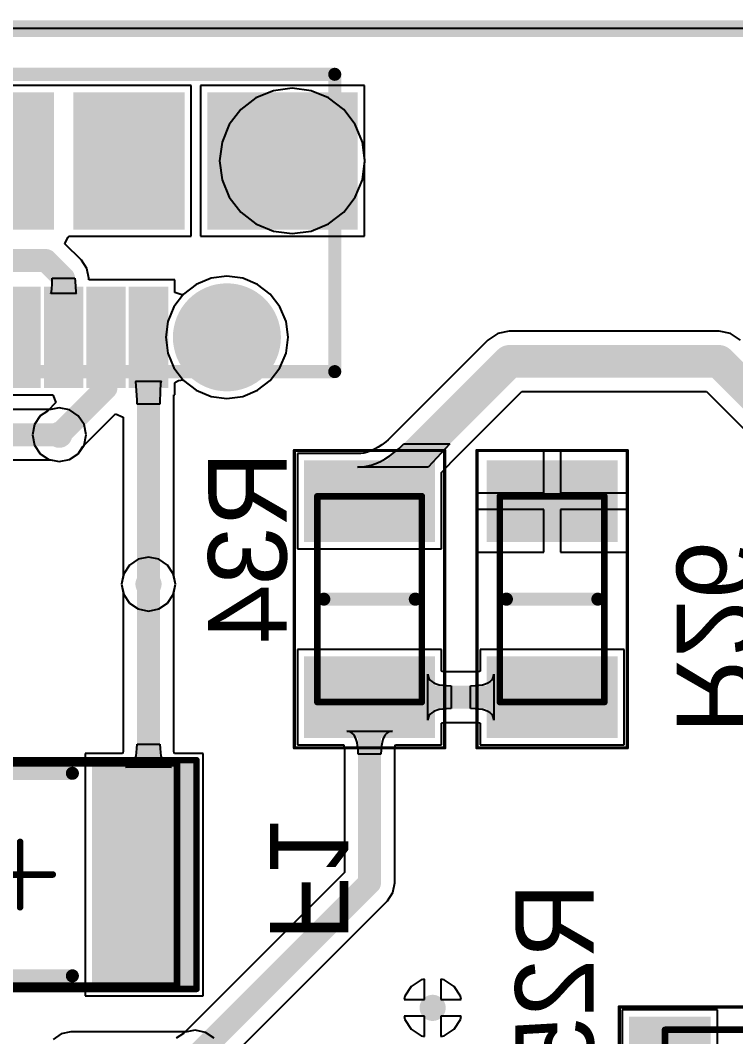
# Model space of a CAD drawing. Header units: millimetres. Extents: x 0.26 to 7.33, y 1.06 to 4.59.
# Drawn here: x 4.439 to 4.87, y 3.979 to 4.591 of the extents above; entities that cross this region are included whole.
import ezdxf

# ---------------------------------------------------------------- set-up
doc = ezdxf.new("R2010")
doc.units = ezdxf.units.MM
doc.header["$MEASUREMENT"] = 0
for name, color, linetype in [('BottomLayer', 5, 'Continuous'), ('BottomOverlay', 54, 'Continuous'), ('BottomPaste', 16, 'Continuous'), ('BottomSolder', 6, 'Continuous'), ('Mechanical13', 56, 'Continuous'), ('Mechanical15', 56, 'Continuous'), ('Mechanical16', 56, 'Continuous'), ('Mechanical20', 56, 'Continuous'), ('MultiLayer', 9, 'Continuous'), ('PadHoleLayer', 156, 'Continuous'), ('TopLayer', 1, 'Continuous'), ('TopPaste', 8, 'Continuous'), ('TopSolder', 216, 'Continuous'), ('ViaHoleLayer', 16, 'Continuous')]:
    doc.layers.add(name, color=color, linetype=linetype)

# ---------------------------------------------------------------- blocks, each defined once
blk = doc.blocks.new('RESC3216X60N_B_18')
at = {"layer": 'BottomLayer'}
for points in [[(-0.07972, 0.03543), (-0.07972, -0.03543), (-0.03839, 0.03543), (-0.03839, -0.03543)], [(0.03839, 0.03543), (0.03839, -0.03543), (0.07972, 0.03543), (0.07972, -0.03543)]]:
    blk.add_solid(points, dxfattribs=at)
at = {"layer": 'BottomOverlay', "const_width": 0.00787}
blk.add_lwpolyline([(0, 0.02756), (0, -0.02756)], dxfattribs=at)
at = {"layer": 'BottomOverlay', "const_width": 0.00394}
for points in [[(-0.00197, 0.02756, 1), (0.00197, 0.02756, 1)], [(-0.00197, -0.02756, 1), (0.00197, -0.02756, 1)]]:
    blk.add_lwpolyline(points, format="xyb", close=True, dxfattribs=at)
at = {"layer": 'BottomPaste'}
for points in [[(-0.07972, 0.03543), (-0.07972, -0.03543), (-0.03839, 0.03543), (-0.03839, -0.03543)], [(0.03839, 0.03543), (0.03839, -0.03543), (0.07972, 0.03543), (0.07972, -0.03543)]]:
    blk.add_solid(points, dxfattribs=at)
at = {"layer": 'BottomSolder'}
for points in [[(-0.08372, 0.03943), (-0.08372, -0.03943), (-0.03439, 0.03943), (-0.03439, -0.03943)], [(0.03439, 0.03943), (0.03439, -0.03943), (0.08372, 0.03943), (0.08372, -0.03943)]]:
    blk.add_solid(points, dxfattribs=at)
at = {"layer": 'Mechanical15', "const_width": 0.00394}
for points in [[(-0.06201, 0.0315), (-0.06201, -0.0315)], [(-0.06201, 0.0315), (0.06201, 0.0315)], [(0.06201, 0.0315), (0.06201, -0.0315)], [(-0.06201, -0.0315), (0.06201, -0.0315)]]:
    blk.add_lwpolyline(points, dxfattribs=at)
at = {"layer": 'Mechanical15', "const_width": 0.00197}
for points in [[(-0.06299, 0.0315, 1), (-0.06102, 0.0315, 1)], [(-0.06299, 0.0315, 1), (-0.06102, 0.0315, 1)], [(0.06102, 0.0315, 1), (0.06299, 0.0315, 1)], [(0.06102, 0.0315, 1), (0.06299, 0.0315, 1)], [(-0.06299, -0.0315, 1), (-0.06102, -0.0315, 1)], [(-0.06299, -0.0315, 1), (-0.06102, -0.0315, 1)], [(0.06102, -0.0315, 1), (0.06299, -0.0315, 1)], [(0.06102, -0.0315, 1), (0.06299, -0.0315, 1)]]:
    blk.add_lwpolyline(points, format="xyb", close=True, dxfattribs=at)
at = {"layer": 'Mechanical16', "const_width": 0.00197}
for points in [[(-0.08957, 0.04528), (-0.08957, -0.04528)], [(-0.08957, 0.04528), (0.08957, 0.04528)], [(0.08957, 0.04528), (0.08957, -0.04528)], [(-0.08957, -0.04528), (0.08957, -0.04528)]]:
    blk.add_lwpolyline(points, dxfattribs=at)
at = {"layer": 'Mechanical16', "const_width": 0.000984}
for points in [[(-0.09006, 0.04528, 1), (-0.08907, 0.04528, 1)], [(-0.09006, 0.04528, 1), (-0.08907, 0.04528, 1)], [(0.08907, 0.04528, 1), (0.09006, 0.04528, 1)], [(0.08907, 0.04528, 1), (0.09006, 0.04528, 1)], [(-0.09006, -0.04528, 1), (-0.08907, -0.04528, 1)], [(-0.09006, -0.04528, 1), (-0.08907, -0.04528, 1)], [(0.08907, -0.04528, 1), (0.09006, -0.04528, 1)], [(0.08907, -0.04528, 1), (0.09006, -0.04528, 1)]]:
    blk.add_lwpolyline(points, format="xyb", close=True, dxfattribs=at)
blk = doc.blocks.new('RESC3216X60N_B_20')
at = {"layer": 'BottomLayer'}
for points in [[(-0.07972, 0.03543), (-0.07972, -0.03543), (-0.03839, 0.03543), (-0.03839, -0.03543)], [(0.03839, 0.03543), (0.03839, -0.03543), (0.07972, 0.03543), (0.07972, -0.03543)]]:
    blk.add_solid(points, dxfattribs=at)
at = {"layer": 'BottomOverlay', "const_width": 0.00787}
blk.add_lwpolyline([(0, -0.02756), (0, 0.02756)], dxfattribs=at)
at = {"layer": 'BottomOverlay', "const_width": 0.00394}
for points in [[(-0.00197, 0.02756, 1), (0.00197, 0.02756, 1)], [(-0.00197, -0.02756, 1), (0.00197, -0.02756, 1)]]:
    blk.add_lwpolyline(points, format="xyb", close=True, dxfattribs=at)
at = {"layer": 'BottomPaste'}
for points in [[(-0.07972, 0.03543), (-0.07972, -0.03543), (-0.03839, 0.03543), (-0.03839, -0.03543)], [(0.03839, 0.03543), (0.03839, -0.03543), (0.07972, 0.03543), (0.07972, -0.03543)]]:
    blk.add_solid(points, dxfattribs=at)
at = {"layer": 'BottomSolder'}
for points in [[(-0.08372, 0.03943), (-0.08372, -0.03943), (-0.03439, 0.03943), (-0.03439, -0.03943)], [(0.03439, 0.03943), (0.03439, -0.03943), (0.08372, 0.03943), (0.08372, -0.03943)]]:
    blk.add_solid(points, dxfattribs=at)
at = {"layer": 'Mechanical15', "const_width": 0.00394}
for points in [[(-0.06201, -0.0315), (-0.06201, 0.0315)], [(0.06201, 0.0315), (-0.06201, 0.0315)], [(0.06201, -0.0315), (0.06201, 0.0315)], [(0.06201, -0.0315), (-0.06201, -0.0315)]]:
    blk.add_lwpolyline(points, dxfattribs=at)
at = {"layer": 'Mechanical15', "const_width": 0.00197}
for points in [[(-0.06299, 0.0315, 1), (-0.06102, 0.0315, 1)], [(-0.06299, 0.0315, 1), (-0.06102, 0.0315, 1)], [(0.06102, 0.0315, 1), (0.06299, 0.0315, 1)], [(0.06102, 0.0315, 1), (0.06299, 0.0315, 1)], [(-0.06299, -0.0315, 1), (-0.06102, -0.0315, 1)], [(-0.06299, -0.0315, 1), (-0.06102, -0.0315, 1)], [(0.06102, -0.0315, 1), (0.06299, -0.0315, 1)], [(0.06102, -0.0315, 1), (0.06299, -0.0315, 1)]]:
    blk.add_lwpolyline(points, format="xyb", close=True, dxfattribs=at)
at = {"layer": 'Mechanical16', "const_width": 0.00197}
for points in [[(-0.08957, -0.04528), (-0.08957, 0.04528)], [(0.08957, 0.04528), (-0.08957, 0.04528)], [(0.08957, -0.04528), (0.08957, 0.04528)], [(0.08957, -0.04528), (-0.08957, -0.04528)]]:
    blk.add_lwpolyline(points, dxfattribs=at)
at = {"layer": 'Mechanical16', "const_width": 0.000984}
for points in [[(-0.09006, 0.04528, 1), (-0.08907, 0.04528, 1)], [(-0.09006, 0.04528, 1), (-0.08907, 0.04528, 1)], [(0.08907, 0.04528, 1), (0.09006, 0.04528, 1)], [(0.08907, 0.04528, 1), (0.09006, 0.04528, 1)], [(-0.09006, -0.04528, 1), (-0.08907, -0.04528, 1)], [(-0.09006, -0.04528, 1), (-0.08907, -0.04528, 1)], [(0.08907, -0.04528, 1), (0.09006, -0.04528, 1)], [(0.08907, -0.04528, 1), (0.09006, -0.04528, 1)]]:
    blk.add_lwpolyline(points, format="xyb", close=True, dxfattribs=at)
blk = doc.blocks.new('RESC3216X60N_B_21')
at = {"layer": 'BottomLayer'}
for points in [[(-0.07972, 0.03543), (-0.07972, -0.03543), (-0.03839, 0.03543), (-0.03839, -0.03543)], [(0.03839, 0.03543), (0.03839, -0.03543), (0.07972, 0.03543), (0.07972, -0.03543)]]:
    blk.add_solid(points, dxfattribs=at)
at = {"layer": 'BottomOverlay', "const_width": 0.00787}
blk.add_lwpolyline([(0, 0.02756), (0, -0.02756)], dxfattribs=at)
at = {"layer": 'BottomOverlay', "const_width": 0.00394}
for points in [[(-0.00197, 0.02756, 1), (0.00197, 0.02756, 1)], [(-0.00197, -0.02756, 1), (0.00197, -0.02756, 1)]]:
    blk.add_lwpolyline(points, format="xyb", close=True, dxfattribs=at)
at = {"layer": 'BottomPaste'}
for points in [[(-0.07972, 0.03543), (-0.07972, -0.03543), (-0.03839, 0.03543), (-0.03839, -0.03543)], [(0.03839, 0.03543), (0.03839, -0.03543), (0.07972, 0.03543), (0.07972, -0.03543)]]:
    blk.add_solid(points, dxfattribs=at)
at = {"layer": 'BottomSolder'}
for points in [[(-0.08372, 0.03943), (-0.08372, -0.03943), (-0.03439, 0.03943), (-0.03439, -0.03943)], [(0.03439, 0.03943), (0.03439, -0.03943), (0.08372, 0.03943), (0.08372, -0.03943)]]:
    blk.add_solid(points, dxfattribs=at)
at = {"layer": 'Mechanical15', "const_width": 0.00394}
for points in [[(-0.06201, 0.0315), (-0.06201, -0.0315)], [(0.06201, 0.0315), (-0.06201, 0.0315)], [(0.06201, 0.0315), (0.06201, -0.0315)], [(0.06201, -0.0315), (-0.06201, -0.0315)]]:
    blk.add_lwpolyline(points, dxfattribs=at)
at = {"layer": 'Mechanical15', "const_width": 0.00197}
for points in [[(-0.06299, 0.0315, 1), (-0.06102, 0.0315, 1)], [(-0.06299, 0.0315, 1), (-0.06102, 0.0315, 1)], [(0.06102, 0.0315, 1), (0.06299, 0.0315, 1)], [(0.06102, 0.0315, 1), (0.06299, 0.0315, 1)], [(-0.06299, -0.0315, 1), (-0.06102, -0.0315, 1)], [(-0.06299, -0.0315, 1), (-0.06102, -0.0315, 1)], [(0.06102, -0.0315, 1), (0.06299, -0.0315, 1)], [(0.06102, -0.0315, 1), (0.06299, -0.0315, 1)]]:
    blk.add_lwpolyline(points, format="xyb", close=True, dxfattribs=at)
at = {"layer": 'Mechanical16', "const_width": 0.00197}
for points in [[(-0.08957, 0.04528), (-0.08957, -0.04528)], [(0.08957, 0.04528), (-0.08957, 0.04528)], [(0.08957, 0.04528), (0.08957, -0.04528)], [(0.08957, -0.04528), (-0.08957, -0.04528)]]:
    blk.add_lwpolyline(points, dxfattribs=at)
at = {"layer": 'Mechanical16', "const_width": 0.000984}
for points in [[(-0.09006, 0.04528, 1), (-0.08907, 0.04528, 1)], [(-0.09006, 0.04528, 1), (-0.08907, 0.04528, 1)], [(0.08907, 0.04528, 1), (0.09006, 0.04528, 1)], [(0.08907, 0.04528, 1), (0.09006, 0.04528, 1)], [(-0.09006, -0.04528, 1), (-0.08907, -0.04528, 1)], [(-0.09006, -0.04528, 1), (-0.08907, -0.04528, 1)], [(0.08907, -0.04528, 1), (0.09006, -0.04528, 1)], [(0.08907, -0.04528, 1), (0.09006, -0.04528, 1)]]:
    blk.add_lwpolyline(points, format="xyb", close=True, dxfattribs=at)
blk = doc.blocks.new('1812_B_81')
at = {"layer": 'BottomLayer'}
for points in [[(-0.10236, 0.06496), (-0.10236, -0.06496), (-0.04724, 0.06496), (-0.04724, -0.06496)], [(0.04724, 0.06496), (0.04724, -0.06496), (0.10236, 0.06496), (0.10236, -0.06496)]]:
    blk.add_solid(points, dxfattribs=at)
at = {"layer": 'BottomOverlay', "const_width": 0.00787}
for points in [[(-0.0315, 0.06102), (0.0315, 0.06102)], [(-0.0315, -0.06102), (0.0315, -0.06102)]]:
    blk.add_lwpolyline(points, dxfattribs=at)
at = {"layer": 'BottomOverlay', "const_width": 0.00394}
for points in [[(-0.03346, 0.06102, 1), (-0.02953, 0.06102, 1)], [(0.02953, 0.06102, 1), (0.03346, 0.06102, 1)], [(-0.03346, -0.06102, 1), (-0.02953, -0.06102, 1)], [(0.02953, -0.06102, 1), (0.03346, -0.06102, 1)]]:
    blk.add_lwpolyline(points, format="xyb", close=True, dxfattribs=at)
at = {"layer": 'BottomPaste'}
for points in [[(-0.10236, 0.06496), (-0.10236, -0.06496), (-0.04724, 0.06496), (-0.04724, -0.06496)], [(0.04724, 0.06496), (0.04724, -0.06496), (0.10236, 0.06496), (0.10236, -0.06496)]]:
    blk.add_solid(points, dxfattribs=at)
at = {"layer": 'BottomSolder'}
for points in [[(-0.10636, 0.06896), (-0.10636, -0.06896), (-0.04324, 0.06896), (-0.04324, -0.06896)], [(0.04324, 0.06896), (0.04324, -0.06896), (0.10636, 0.06896), (0.10636, -0.06896)]]:
    blk.add_solid(points, dxfattribs=at)
at = {"layer": 'Mechanical13', "const_width": 0.00394}
for points in [[(-0.09449, -0.06693), (-0.09449, 0.06693)], [(-0.09449, 0.06693), (0.09449, 0.06693)], [(0.09449, -0.06693), (0.09449, 0.06693)], [(-0.09449, -0.06693), (0.09449, -0.06693)]]:
    blk.add_lwpolyline(points, dxfattribs=at)
at = {"layer": 'Mechanical13', "const_width": 0.00197}
for points in [[(-0.09547, 0.06693, 1), (-0.0935, 0.06693, 1)], [(-0.09547, 0.06693, 1), (-0.0935, 0.06693, 1)], [(0.0935, 0.06693, 1), (0.09547, 0.06693, 1)], [(0.0935, 0.06693, 1), (0.09547, 0.06693, 1)], [(-0.09547, -0.06693, 1), (-0.0935, -0.06693, 1)], [(-0.09547, -0.06693, 1), (-0.0935, -0.06693, 1)], [(0.0935, -0.06693, 1), (0.09547, -0.06693, 1)], [(0.0935, -0.06693, 1), (0.09547, -0.06693, 1)]]:
    blk.add_lwpolyline(points, format="xyb", close=True, dxfattribs=at)
at = {"layer": 'Mechanical15', "const_width": 0.00394}
for points in [[(-0.1063, -0.0689), (-0.1063, 0.0689)], [(-0.1063, 0.0689), (0.1063, 0.0689)], [(0.1063, -0.0689), (0.1063, 0.0689)], [(0, -0.01969), (0, 0.01969)], [(-0.01969, 0), (0.01969, 0)], [(-0.1063, -0.0689), (0.1063, -0.0689)]]:
    blk.add_lwpolyline(points, dxfattribs=at)
at = {"layer": 'Mechanical15', "const_width": 0.00197}
for points in [[(-0.10728, 0.0689, 1), (-0.10532, 0.0689, 1)], [(-0.10728, 0.0689, 1), (-0.10532, 0.0689, 1)], [(0.10532, 0.0689, 1), (0.10728, 0.0689, 1)], [(0.10532, 0.0689, 1), (0.10728, 0.0689, 1)], [(-0.00098, 0.01969, 1), (0.00098, 0.01969, 1)], [(-0.02067, 0, 1), (-0.0187, 0, 1)], [(0.0187, 0, 1), (0.02067, 0, 1)], [(-0.00098, -0.01969, 1), (0.00098, -0.01969, 1)], [(-0.10728, -0.0689, 1), (-0.10532, -0.0689, 1)], [(-0.10728, -0.0689, 1), (-0.10532, -0.0689, 1)], [(0.10532, -0.0689, 1), (0.10728, -0.0689, 1)], [(0.10532, -0.0689, 1), (0.10728, -0.0689, 1)]]:
    blk.add_lwpolyline(points, format="xyb", close=True, dxfattribs=at)
blk = doc.blocks.new('1050170001_84')
at = {"layer": 'BottomLayer'}
for points, const_width in [([(-0.1127, 0.1063, 1), (-0.08415, 0.1063, 1)], 0.02854), ([(0.08415, 0.1063, 1), (0.1127, 0.1063, 1)], 0.02854), ([(-0.15551, 0, 1), (-0.12008, 0, 1)], 0.03543), ([(0.12008, 0, 1), (0.15551, 0, 1)], 0.03543)]:
    blk.add_lwpolyline(points, format="xyb", close=True, dxfattribs=dict(at, const_width=const_width))
at = {"layer": 'BottomSolder'}
for points, const_width in [([(-0.1147, 0.1063, 1), (-0.08215, 0.1063, 1)], 0.03254), ([(0.08215, 0.1063, 1), (0.1147, 0.1063, 1)], 0.03254), ([(-0.15751, 0, 1), (-0.11808, 0, 1)], 0.03943), ([(0.11808, 0, 1), (0.15751, 0, 1)], 0.03943)]:
    blk.add_lwpolyline(points, format="xyb", close=True, dxfattribs=dict(at, const_width=const_width))
at = {"layer": 'Mechanical15', "const_width": 0.00787}
for points in [[(0.16142, 0.12697), (-0.16338, 0.12697)], [(-0.16338, 0.12697), (-0.16338, -0.05217)], [(0.16339, 0.12697), (0.16339, -0.05217)], [(0.16339, -0.05217), (-0.16338, -0.05217)]]:
    blk.add_lwpolyline(points, dxfattribs=at)
at = {"layer": 'Mechanical15', "const_width": 0.00394}
for points in [[(-0.16535, 0.12697, 1), (-0.16142, 0.12697, 1)], [(-0.16535, 0.12697, 1), (-0.16142, 0.12697, 1)], [(0.15945, 0.12697, 1), (0.16339, 0.12697, 1)], [(0.16142, 0.12697, 1), (0.16535, 0.12697, 1)], [(-0.16535, -0.05217, 1), (-0.16142, -0.05217, 1)], [(-0.16535, -0.05217, 1), (-0.16142, -0.05217, 1)], [(0.16142, -0.05217, 1), (0.16535, -0.05217, 1)], [(0.16142, -0.05217, 1), (0.16535, -0.05217, 1)]]:
    blk.add_lwpolyline(points, format="xyb", close=True, dxfattribs=at)
at = {"layer": 'MultiLayer'}
for points, const_width in [([(-0.1127, 0.1063, 1), (-0.08415, 0.1063, 1)], 0.02854), ([(0.08415, 0.1063, 1), (0.1127, 0.1063, 1)], 0.02854), ([(-0.15551, 0, 1), (-0.12008, 0, 1)], 0.03543), ([(0.12008, 0, 1), (0.15551, 0, 1)], 0.03543)]:
    blk.add_lwpolyline(points, format="xyb", close=True, dxfattribs=dict(at, const_width=const_width))
at = {"layer": 'PadHoleLayer'}
for points, const_width in [([(-0.10679, 0.1063, 1), (-0.09006, 0.1063, 1)], 0.01673), ([(0.09006, 0.1063, 1), (0.10679, 0.1063, 1)], 0.01673), ([(-0.15157, 0, 1), (-0.12402, 0, 1)], 0.02756), ([(0.12402, 0, 1), (0.15157, 0, 1)], 0.02756)]:
    blk.add_lwpolyline(points, format="xyb", close=True, dxfattribs=dict(at, const_width=const_width))
at = {"layer": 'TopLayer'}
for points, const_width in [([(-0.1127, 0.1063, 1), (-0.08415, 0.1063, 1)], 0.02854), ([(0.08415, 0.1063, 1), (0.1127, 0.1063, 1)], 0.02854), ([(-0.15551, 0, 1), (-0.12008, 0, 1)], 0.03543), ([(0.12008, 0, 1), (0.15551, 0, 1)], 0.03543)]:
    blk.add_lwpolyline(points, format="xyb", close=True, dxfattribs=dict(at, const_width=const_width))
for points in [[(-0.05905, 0.07972), (-0.04331, 0.07972), (-0.05905, 0.13287), (-0.04331, 0.13287)], [(-0.03346, 0.07972), (-0.01772, 0.07972), (-0.03346, 0.13287), (-0.01772, 0.13287)], [(-0.00787, 0.07972), (0.00787, 0.07972), (-0.00787, 0.13287), (0.00787, 0.13287)], [(0.01772, 0.07972), (0.03347, 0.07972), (0.01772, 0.13287), (0.03347, 0.13287)], [(0.04331, 0.07972), (0.05906, 0.07972), (0.04331, 0.13287), (0.05906, 0.13287)], [(-0.09055, 0.0374), (-0.17323, 0.0374), (-0.09055, -0.0374), (-0.17323, -0.0374)], [(-0.0689, -0.0374), (-0.00984, -0.0374), (-0.0689, 0.0374), (-0.00984, 0.0374)], [(0.0689, 0.0374), (0.00984, 0.0374), (0.0689, -0.0374), (0.00984, -0.0374)], [(0.09055, -0.0374), (0.17323, -0.0374), (0.09055, 0.0374), (0.17323, 0.0374)]]:
    blk.add_solid(points, dxfattribs=at)
at = {"layer": 'TopPaste'}
for points in [[(-0.05905, 0.07972), (-0.04331, 0.07972), (-0.05905, 0.13287), (-0.04331, 0.13287)], [(-0.03346, 0.07972), (-0.01772, 0.07972), (-0.03346, 0.13287), (-0.01772, 0.13287)], [(-0.00787, 0.07972), (0.00787, 0.07972), (-0.00787, 0.13287), (0.00787, 0.13287)], [(0.01772, 0.07972), (0.03347, 0.07972), (0.01772, 0.13287), (0.03347, 0.13287)], [(0.04331, 0.07972), (0.05906, 0.07972), (0.04331, 0.13287), (0.05906, 0.13287)], [(-0.09055, 0.0374), (-0.17323, 0.0374), (-0.09055, -0.0374), (-0.17323, -0.0374)], [(-0.0689, -0.0374), (-0.00984, -0.0374), (-0.0689, 0.0374), (-0.00984, 0.0374)], [(0.0689, 0.0374), (0.00984, 0.0374), (0.0689, -0.0374), (0.00984, -0.0374)], [(0.09055, -0.0374), (0.17323, -0.0374), (0.09055, 0.0374), (0.17323, 0.0374)]]:
    blk.add_solid(points, dxfattribs=at)
at = {"layer": 'TopSolder'}
for points, const_width in [([(-0.1147, 0.1063, 1), (-0.08215, 0.1063, 1)], 0.03254), ([(0.08215, 0.1063, 1), (0.1147, 0.1063, 1)], 0.03254), ([(-0.15751, 0, 1), (-0.11808, 0, 1)], 0.03943), ([(0.11808, 0, 1), (0.15751, 0, 1)], 0.03943)]:
    blk.add_lwpolyline(points, format="xyb", close=True, dxfattribs=dict(at, const_width=const_width))
for points in [[(-0.06305, 0.07572), (-0.03931, 0.07572), (-0.06305, 0.13687), (-0.03931, 0.13687)], [(-0.03746, 0.07572), (-0.01372, 0.07572), (-0.03746, 0.13687), (-0.01372, 0.13687)], [(-0.01187, 0.07572), (0.01187, 0.07572), (-0.01187, 0.13687), (0.01187, 0.13687)], [(0.01372, 0.07572), (0.03747, 0.07572), (0.01372, 0.13687), (0.03747, 0.13687)], [(0.03931, 0.07572), (0.06306, 0.07572), (0.03931, 0.13687), (0.06306, 0.13687)], [(-0.08655, 0.0414), (-0.17723, 0.0414), (-0.08655, -0.0414), (-0.17723, -0.0414)], [(-0.0729, -0.0414), (-0.00584, -0.0414), (-0.0729, 0.0414), (-0.00584, 0.0414)], [(0.0729, 0.0414), (0.00584, 0.0414), (0.0729, -0.0414), (0.00584, -0.0414)], [(0.08655, -0.0414), (0.17723, -0.0414), (0.08655, 0.0414), (0.17723, 0.0414)]]:
    blk.add_solid(points, dxfattribs=at)

msp = doc.modelspace()

# ---------------------------------------------------------------- linework, layer by layer
at = {"layer": 'BottomLayer'}
for p, q in [((0.27553, 4.5863), (7.325, 4.5863)), ((4.60242, 4.55011), (4.59109, 4.54861)), ((4.61376, 4.54861), (4.60242, 4.55011)), ((4.58052, 4.54424), (4.57145, 4.53728)), ((4.59109, 4.54861), (4.58052, 4.54424)), ((4.62433, 4.54424), (4.61376, 4.54861)), ((4.6334, 4.53728), (4.62433, 4.54424)), ((4.57145, 4.53728), (4.56449, 4.5282)), ((4.64036, 4.5282), (4.6334, 4.53728)), ((4.56449, 4.5282), (4.56011, 4.51764)), ((4.64474, 4.51764), (4.64036, 4.5282)), ((4.56011, 4.51764), (4.55862, 4.5063)), ((4.64623, 4.5063), (4.64474, 4.51764)), ((4.55862, 4.5063), (4.56011, 4.49496)), ((4.64474, 4.49496), (4.64623, 4.5063)), ((4.56011, 4.49496), (4.56449, 4.4844)), ((4.64036, 4.4844), (4.64474, 4.49496)), ((4.56449, 4.4844), (4.57145, 4.47532)), ((4.6334, 4.47532), (4.64036, 4.4844)), ((4.57145, 4.47532), (4.58052, 4.46836)), ((4.62433, 4.46836), (4.6334, 4.47532)), ((4.58052, 4.46836), (4.59109, 4.46398)), ((4.61376, 4.46398), (4.62433, 4.46836)), ((4.59109, 4.46398), (4.60242, 4.46249)), ((4.60242, 4.46249), (4.61376, 4.46398)), ((4.55351, 4.4356), (4.54462, 4.43192)), ((4.56305, 4.43686), (4.55351, 4.4356)), ((4.57259, 4.4356), (4.56305, 4.43686)), ((4.58148, 4.43192), (4.57259, 4.4356)), ((4.54462, 4.43192), (4.53699, 4.42606)), ((4.58912, 4.42606), (4.58148, 4.43192)), ((4.53699, 4.42606), (4.53113, 4.41843)), ((4.59497, 4.41843), (4.58912, 4.42606)), ((4.53113, 4.41843), (4.52745, 4.40954)), ((4.59866, 4.40954), (4.59497, 4.41843)), ((4.52745, 4.40954), (4.5262, 4.4)), ((4.59991, 4.4), (4.59866, 4.40954)), ((4.73321, 4.4037), (4.72625, 4.40232)), ((4.85955, 4.4037), (4.73321, 4.4037)), ((4.73321, 4.4037), (4.73321, 4.4037)), ((4.86651, 4.40232), (4.85955, 4.4037)), ((4.85955, 4.4037), (4.85955, 4.4037)), ((4.5262, 4.4), (4.52745, 4.39046)), ((4.59866, 4.39046), (4.59991, 4.4)), ((4.72035, 4.39838), (4.6603, 4.33833)), ((4.72625, 4.40232), (4.72035, 4.39838)), ((4.87242, 4.39838), (4.86651, 4.40232)), ((4.52745, 4.39046), (4.53113, 4.38157)), ((4.59497, 4.38157), (4.59866, 4.39046)), ((4.53113, 4.38157), (4.53699, 4.37394)), ((4.58912, 4.37394), (4.59497, 4.38157)), ((4.53699, 4.37394), (4.54462, 4.36808)), ((4.58148, 4.36808), (4.58912, 4.37394)), ((4.54462, 4.36808), (4.55351, 4.3644)), ((4.57259, 4.3644), (4.58148, 4.36808)), ((4.69902, 4.32559), (4.74075, 4.36732)), ((4.74075, 4.36732), (4.85202, 4.36732)), ((4.85202, 4.36732), (5.02779, 4.19155)), ((4.55351, 4.3644), (4.56305, 4.36314)), ((4.56305, 4.36314), (4.57259, 4.3644)), ((4.45698, 4.35648), (3.95212, 4.35648)), ((4.46203, 4.35748), (4.45698, 4.35648)), ((4.46822, 4.35625), (4.46203, 4.35748)), ((4.47347, 4.35274), (4.46822, 4.35625)), ((4.47698, 4.34749), (4.47347, 4.35274)), ((4.47822, 4.3413), (4.47698, 4.34749)), ((4.47698, 4.33511), (4.47822, 4.3413)), ((4.65885, 4.3371), (4.65647, 4.3353)), ((4.6603, 4.33833), (4.65885, 4.3371)), ((4.66675, 4.33311), (4.66955, 4.33577)), ((4.66955, 4.33577), (4.69739, 4.33577)), ((4.69739, 4.33577), (4.68431, 4.32185)), ((4.46822, 4.32635), (4.47347, 4.32985)), ((4.47347, 4.32985), (4.47698, 4.33511)), ((4.64306, 4.32997), (4.60557, 4.32997)), ((4.60557, 4.32997), (4.60557, 4.27263)), ((4.64364, 4.33), (4.64306, 4.32997)), ((4.64562, 4.3303), (4.64364, 4.33)), ((4.64766, 4.33082), (4.64562, 4.3303)), ((4.64975, 4.33156), (4.64766, 4.33082)), ((4.65192, 4.33255), (4.64975, 4.33156)), ((4.65416, 4.33379), (4.65192, 4.33255)), ((4.65647, 4.3353), (4.65416, 4.33379)), ((4.66116, 4.32862), (4.66396, 4.33073)), ((4.66396, 4.33073), (4.66675, 4.33311)), ((4.754, 4.33197), (4.71357, 4.33197)), ((4.71357, 4.33197), (4.71357, 4.3063)), ((4.754, 4.3063), (4.754, 4.33197)), ((4.80443, 4.33197), (4.764, 4.33197)), ((4.764, 4.33197), (4.764, 4.3063)), ((4.80443, 4.3063), (4.80443, 4.33197)), ((3.944, 4.32612), (4.45698, 4.32612)), ((4.45698, 4.32612), (4.46203, 4.32511)), ((4.46203, 4.32511), (4.46822, 4.32635)), ((4.65003, 4.32301), (4.65281, 4.32399)), ((4.65281, 4.32399), (4.65559, 4.32526)), ((4.65559, 4.32526), (4.65837, 4.3268)), ((4.65837, 4.3268), (4.66116, 4.32862)), ((4.69243, 4.31858), (4.69902, 4.32559)), ((4.64171, 4.32173), (4.64448, 4.32188)), ((4.68431, 4.32185), (4.64171, 4.32173)), ((4.64448, 4.32188), (4.64725, 4.3223)), ((4.64725, 4.3223), (4.65003, 4.32301)), ((4.69243, 4.27263), (4.69243, 4.31858)), ((4.71357, 4.3063), (4.754, 4.3063)), ((4.764, 4.3063), (4.80443, 4.3063)), ((4.754, 4.2963), (4.71357, 4.2963)), ((4.71357, 4.2963), (4.71357, 4.27063)), ((4.754, 4.27063), (4.754, 4.2963)), ((4.80443, 4.2963), (4.764, 4.2963)), ((4.764, 4.2963), (4.764, 4.27063)), ((4.80443, 4.27063), (4.80443, 4.2963)), ((4.60557, 4.27263), (4.69243, 4.27263)), ((4.71357, 4.27063), (4.754, 4.27063)), ((4.764, 4.27063), (4.80443, 4.27063)), ((4.50437, 4.26274), (4.50086, 4.25749)), ((4.50962, 4.26625), (4.50437, 4.26274)), ((4.51581, 4.26748), (4.50962, 4.26625)), ((4.522, 4.26625), (4.51581, 4.26748)), ((4.52725, 4.26274), (4.522, 4.26625)), ((4.53076, 4.25749), (4.52725, 4.26274)), ((4.50086, 4.25749), (4.49962, 4.2513)), ((4.532, 4.2513), (4.53076, 4.25749)), ((4.49962, 4.2513), (4.50063, 4.24625)), ((4.53099, 4.24625), (4.532, 4.2513)), ((4.50063, 4.24625), (4.50063, 4.15188)), ((4.53099, 4.15188), (4.53099, 4.24625)), ((4.69243, 4.21186), (4.60557, 4.21186)), ((4.60557, 4.21186), (4.60557, 4.15452)), ((4.69243, 4.19876), (4.69243, 4.21186)), ((4.80243, 4.21186), (4.71557, 4.21186)), ((4.71557, 4.21186), (4.71557, 4.19876)), ((4.80243, 4.15452), (4.80243, 4.21186)), ((4.68419, 4.16941), (4.68419, 4.19697)), ((4.68419, 4.19697), (4.68433, 4.19566)), ((4.68433, 4.19566), (4.68475, 4.19449)), ((4.69272, 4.19868), (4.69243, 4.19876)), ((4.69411, 4.19845), (4.69272, 4.19868)), ((4.69505, 4.19837), (4.69411, 4.19845)), ((4.71295, 4.19837), (4.69505, 4.19837)), ((4.71389, 4.19845), (4.71295, 4.19837)), ((4.71528, 4.19868), (4.71389, 4.19845)), ((4.71557, 4.19876), (4.71528, 4.19868)), ((4.72325, 4.19449), (4.72367, 4.19566)), ((4.72367, 4.19566), (4.72381, 4.19697)), ((4.72381, 4.19697), (4.72381, 4.16941)), ((4.68475, 4.19449), (4.68544, 4.19345)), ((4.68544, 4.19345), (4.68642, 4.19256)), ((4.68642, 4.19256), (4.68767, 4.1918)), ((4.68767, 4.1918), (4.6892, 4.19118)), ((4.6892, 4.19118), (4.691, 4.1907)), ((4.691, 4.1907), (4.69309, 4.19035)), ((4.69309, 4.19035), (4.69545, 4.19015)), ((4.69545, 4.19015), (4.69809, 4.19008)), ((4.69809, 4.19008), (4.69809, 4.1763)), ((4.70991, 4.19008), (4.71255, 4.19015)), ((4.70991, 4.1763), (4.70991, 4.19008)), ((4.71255, 4.19015), (4.71491, 4.19035)), ((4.71491, 4.19035), (4.717, 4.1907)), ((4.717, 4.1907), (4.7188, 4.19118)), ((4.7188, 4.19118), (4.72033, 4.1918)), ((4.72033, 4.1918), (4.72158, 4.19256)), ((4.72158, 4.19256), (4.72256, 4.19345)), ((4.72256, 4.19345), (4.72325, 4.19449)), ((4.68433, 4.17072), (4.68419, 4.16941)), ((4.68475, 4.17189), (4.68433, 4.17072)), ((4.68544, 4.17292), (4.68475, 4.17189)), ((4.68642, 4.17382), (4.68544, 4.17292)), ((4.68767, 4.17458), (4.68642, 4.17382)), ((4.6892, 4.1752), (4.68767, 4.17458)), ((4.691, 4.17568), (4.6892, 4.1752)), ((4.69309, 4.17602), (4.691, 4.17568)), ((4.69545, 4.17623), (4.69309, 4.17602)), ((4.69809, 4.1763), (4.69545, 4.17623)), ((4.71255, 4.17623), (4.70991, 4.1763)), ((4.71491, 4.17602), (4.71255, 4.17623)), ((4.717, 4.17568), (4.71491, 4.17602)), ((4.7188, 4.1752), (4.717, 4.17568)), ((4.72033, 4.17458), (4.7188, 4.1752)), ((4.72158, 4.17382), (4.72033, 4.17458)), ((4.72256, 4.17292), (4.72158, 4.17382)), ((4.72325, 4.17189), (4.72256, 4.17292)), ((4.72367, 4.17072), (4.72325, 4.17189)), ((4.72381, 4.16941), (4.72367, 4.17072)), ((4.69243, 4.16762), (4.69272, 4.1677)), ((4.69243, 4.15452), (4.69243, 4.16762)), ((4.69272, 4.1677), (4.69411, 4.16793)), ((4.69411, 4.16793), (4.69505, 4.16801)), ((4.69505, 4.16801), (4.71295, 4.16801)), ((4.71295, 4.16801), (4.71389, 4.16793)), ((4.71389, 4.16793), (4.71528, 4.1677)), ((4.71528, 4.1677), (4.71557, 4.16762)), ((4.71557, 4.16762), (4.71557, 4.15452)), ((4.63653, 4.1625), (4.63522, 4.16264)), ((4.63522, 4.16264), (4.66278, 4.16264)), ((4.6377, 4.16209), (4.63653, 4.1625)), ((4.63873, 4.1614), (4.6377, 4.16209)), ((4.63963, 4.16043), (4.63873, 4.1614)), ((4.64039, 4.15919), (4.63963, 4.16043)), ((4.64101, 4.15768), (4.64039, 4.15919)), ((4.65761, 4.15919), (4.65699, 4.15768)), ((4.65837, 4.16043), (4.65761, 4.15919)), ((4.65927, 4.1614), (4.65837, 4.16043)), ((4.6603, 4.16209), (4.65927, 4.1614)), ((4.66147, 4.1625), (4.6603, 4.16209)), ((4.66278, 4.16264), (4.66147, 4.1625)), ((4.50063, 4.15188), (4.50055, 4.15094)), ((4.50864, 4.14992), (4.50885, 4.15228)), ((4.50885, 4.15228), (4.50892, 4.15492)), ((4.50892, 4.15492), (4.5227, 4.15492)), ((4.5227, 4.15492), (4.52277, 4.15228)), ((4.52277, 4.15228), (4.52298, 4.14992)), ((4.53107, 4.15094), (4.53099, 4.15188)), ((4.60557, 4.15452), (4.63341, 4.15452)), ((4.63341, 4.15452), (4.63351, 4.15415)), ((4.63351, 4.15415), (4.63374, 4.15279)), ((4.63374, 4.15279), (4.63382, 4.15187)), ((4.63382, 4.15187), (4.63382, 4.07759)), ((4.64149, 4.15589), (4.64101, 4.15768)), ((4.64183, 4.15382), (4.64149, 4.15589)), ((4.64204, 4.15148), (4.64183, 4.15382)), ((4.65617, 4.15382), (4.65596, 4.15148)), ((4.65651, 4.15589), (4.65617, 4.15382)), ((4.65699, 4.15768), (4.65651, 4.15589)), ((4.66418, 4.15187), (4.66426, 4.15279)), ((4.66418, 4.0713), (4.66418, 4.15187)), ((4.66426, 4.15279), (4.66449, 4.15415)), ((4.66449, 4.15415), (4.66459, 4.15452)), ((4.66459, 4.15452), (4.69243, 4.15452)), ((4.71557, 4.15452), (4.80243, 4.15452)), ((4.50024, 4.14926), (4.47769, 4.14926)), ((4.47769, 4.14926), (4.47769, 4.00334)), ((4.50032, 4.14955), (4.50024, 4.14926)), ((4.50055, 4.15094), (4.50032, 4.14955)), ((4.5072, 4.14449), (4.50782, 4.14602)), ((4.50782, 4.14602), (4.5083, 4.14783)), ((4.5083, 4.14783), (4.50864, 4.14992)), ((4.52298, 4.14992), (4.52332, 4.14783)), ((4.52332, 4.14783), (4.5238, 4.14602)), ((4.5238, 4.14602), (4.52442, 4.14449)), ((4.5313, 4.14955), (4.53107, 4.15094)), ((4.53138, 4.14926), (4.5313, 4.14955)), ((4.54881, 4.14926), (4.53138, 4.14926)), ((4.54881, 4.00334), (4.54881, 4.14926)), ((4.64211, 4.14886), (4.64204, 4.15148)), ((4.65589, 4.14886), (4.64211, 4.14886)), ((4.65596, 4.15148), (4.65589, 4.14886)), ((4.50203, 4.14102), (4.50334, 4.14116)), ((4.52959, 4.14102), (4.50203, 4.14102)), ((4.50334, 4.14116), (4.50451, 4.14158)), ((4.50451, 4.14158), (4.50554, 4.14227)), ((4.50554, 4.14227), (4.50644, 4.14324)), ((4.50644, 4.14324), (4.5072, 4.14449)), ((4.52442, 4.14449), (4.52518, 4.14324)), ((4.52518, 4.14324), (4.52608, 4.14227)), ((4.52608, 4.14227), (4.52711, 4.14158)), ((4.52711, 4.14158), (4.52828, 4.14116)), ((4.52828, 4.14116), (4.52959, 4.14102)), ((4.63382, 4.07759), (4.53683, 3.9806)), ((4.66303, 4.06549), (4.66418, 4.0713)), ((4.5583, 3.95913), (4.65973, 4.06056)), ((4.65973, 4.06056), (4.66303, 4.06549)), ((4.68003, 4.01284), (4.67411, 4.00889)), ((4.682, 4.01323), (4.68003, 4.01284)), ((4.682, 4.001), (4.682, 4.01323)), ((4.69397, 4.01284), (4.692, 4.01323)), ((4.692, 4.01323), (4.692, 4.001)), ((4.69989, 4.00889), (4.69397, 4.01284)), ((4.67411, 4.00889), (4.67016, 4.00297)), ((4.70384, 4.00297), (4.69989, 4.00889)), ((4.47769, 4.00334), (4.54881, 4.00334)), ((4.67016, 4.00297), (4.66977, 4.001)), ((4.66977, 4.001), (4.682, 4.001)), ((4.692, 4.001), (4.70423, 4.001)), ((4.70423, 4.001), (4.70384, 4.00297)), ((4.85861, 3.99473), (4.80128, 3.99473)), ((4.80128, 3.99473), (4.80128, 3.90787)), ((4.85861, 3.90787), (4.85861, 3.99473)), ((4.682, 3.991), (4.66977, 3.991)), ((4.66977, 3.991), (4.67016, 3.98903)), ((4.67016, 3.98903), (4.67411, 3.98311)), ((4.682, 3.97877), (4.682, 3.991)), ((4.70423, 3.991), (4.692, 3.991)), ((4.692, 3.991), (4.692, 3.97877)), ((4.69989, 3.98311), (4.70384, 3.98903)), ((4.70384, 3.98903), (4.70423, 3.991)), ((4.53683, 3.9806), (4.53256, 3.97774)), ((4.67411, 3.98311), (4.68003, 3.97916)), ((4.69397, 3.97916), (4.69989, 3.98311)), ((4.68003, 3.97916), (4.682, 3.97877)), ((4.692, 3.97877), (4.69397, 3.97916))]:
    msp.add_line(p, q, dxfattribs=at)
for points, const_width in [([(4.649, 4.3013), (4.73321, 4.38551)], 0.01969), ([(4.73321, 4.38551), (4.85955, 4.38551)], 0.01969), ([(4.85955, 4.38551), (5.04065, 4.20441)], 0.01969), ([(3.944, 4.3413), (4.46203, 4.3413)], 0.01378), ([(4.51581, 4.07886), (4.51581, 4.2513)], 0.01378), ([(4.649, 4.18319), (4.759, 4.18319)], 0.01378), ([(4.649, 4.0713), (4.649, 4.18319)], 0.01378), ([(4.51325, 4.0763), (4.51581, 4.07886)], 0.01378), ([(4.544, 3.9663), (4.649, 4.0713)], 0.01378)]:
    msp.add_lwpolyline(points, dxfattribs=dict(at, const_width=const_width))
for points, const_width in [([(4.72829, 4.38551, 1), (4.73813, 4.38551, 1)], 0.00984), ([(4.72829, 4.38551, 1), (4.73813, 4.38551, 1)], 0.00984), ([(4.85463, 4.38551, 1), (4.86447, 4.38551, 1)], 0.00984), ([(4.85463, 4.38551, 1), (4.86447, 4.38551, 1)], 0.00984), ([(4.45809, 4.3413, 1), (4.46597, 4.3413, 1)], 0.00787), ([(4.45859, 4.3413, 1), (4.46548, 4.3413, 1)], 0.00689), ([(4.64408, 4.3013, 1), (4.65392, 4.3013, 1)], 0.00984), ([(4.51187, 4.2513, 1), (4.51975, 4.2513, 1)], 0.00787), ([(4.51237, 4.2513, 1), (4.51925, 4.2513, 1)], 0.00689), ([(4.64556, 4.18319, 1), (4.65244, 4.18319, 1)], 0.00689), ([(4.64556, 4.18319, 1), (4.65244, 4.18319, 1)], 0.00689), ([(4.75556, 4.18319, 1), (4.76244, 4.18319, 1)], 0.00689), ([(4.51237, 4.07886, 1), (4.51925, 4.07886, 1)], 0.00689), ([(4.51237, 4.07886, 1), (4.51925, 4.07886, 1)], 0.00689), ([(4.50981, 4.0763, 1), (4.5167, 4.0763, 1)], 0.00689), ([(4.64556, 4.0713, 1), (4.65244, 4.0713, 1)], 0.00689), ([(4.64556, 4.0713, 1), (4.65244, 4.0713, 1)], 0.00689), ([(4.68306, 3.996, 1), (4.69094, 3.996, 1)], 0.00787)]:
    msp.add_lwpolyline(points, format="xyb", close=True, dxfattribs=dict(at, const_width=const_width))
at = {"layer": 'Mechanical20', "const_width": 0.01}
msp.add_lwpolyline([(0.269, 4.586), (7.325, 4.586)], dxfattribs=at)
at = {"layer": 'MultiLayer', "const_width": 0.00787}
for points in [[(4.45809, 4.3413, 1), (4.46597, 4.3413, 1)], [(4.51187, 4.2513, 1), (4.51975, 4.2513, 1)], [(4.68306, 3.996, 1), (4.69094, 3.996, 1)]]:
    msp.add_lwpolyline(points, format="xyb", close=True, dxfattribs=at)
at = {"layer": 'TopLayer'}
for p, q in [((0.269, 4.5863), (7.325, 4.5863)), ((4.46147, 4.5517), (4.38773, 4.5517)), ((4.46279, 4.5517), (4.46147, 4.5517)), ((4.46647, 4.5517), (4.46279, 4.5517)), ((4.46779, 4.5517), (4.46647, 4.5517)), ((4.54153, 4.5517), (4.46779, 4.5517)), ((4.54153, 4.4609), (4.54153, 4.5517)), ((4.64586, 4.5517), (4.54718, 4.5517)), ((4.54718, 4.5517), (4.54718, 4.4609)), ((4.64586, 4.50915), (4.64586, 4.5517)), ((4.64623, 4.5063), (4.64586, 4.50915)), ((4.64586, 4.50345), (4.64623, 4.5063)), ((4.64586, 4.4609), (4.64586, 4.50345)), ((4.46545, 4.45632), (4.46716, 4.46019)), ((4.46716, 4.46019), (4.46771, 4.4609)), ((4.46771, 4.4609), (4.54153, 4.4609)), ((4.54718, 4.4609), (4.64586, 4.4609)), ((4.47536, 4.4464), (4.46545, 4.45632)), ((4.47866, 4.44148), (4.47536, 4.4464)), ((4.47981, 4.43567), (4.47866, 4.44148)), ((4.45771, 4.43235), (4.45774, 4.43567)), ((4.45774, 4.43567), (4.47152, 4.43567)), ((4.47152, 4.43567), (4.47153, 4.43392)), ((4.47153, 4.43392), (4.47194, 4.42729)), ((4.47981, 4.43458), (4.47981, 4.43567)), ((4.53168, 4.43458), (4.47981, 4.43458)), ((4.53168, 4.42693), (4.53168, 4.43458)), ((4.55351, 4.4356), (4.54462, 4.43192)), ((4.56305, 4.43686), (4.55351, 4.4356)), ((4.57259, 4.4356), (4.56305, 4.43686)), ((4.58148, 4.43192), (4.57259, 4.4356)), ((4.45732, 4.42729), (4.45743, 4.42793)), ((4.45743, 4.42793), (4.45752, 4.42876)), ((4.45752, 4.42876), (4.45771, 4.43235)), ((4.54462, 4.43192), (4.53699, 4.42606)), ((4.58912, 4.42606), (4.58148, 4.43192)), ((4.45688, 4.42646), (4.45704, 4.42655)), ((4.47238, 4.42646), (4.45688, 4.42646)), ((4.45704, 4.42655), (4.45719, 4.42682)), ((4.45719, 4.42682), (4.45732, 4.42729)), ((4.47194, 4.42729), (4.47207, 4.42682)), ((4.47207, 4.42682), (4.47222, 4.42655)), ((4.47222, 4.42655), (4.47238, 4.42646)), ((4.53642, 4.42532), (4.53168, 4.42693)), ((4.53699, 4.42606), (4.53642, 4.42532)), ((4.59497, 4.41843), (4.58912, 4.42606)), ((4.59866, 4.40954), (4.59497, 4.41843)), ((4.59991, 4.4), (4.59866, 4.40954)), ((4.59866, 4.39046), (4.59991, 4.4)), ((4.59497, 4.38157), (4.59866, 4.39046)), ((4.58912, 4.37394), (4.59497, 4.38157)), ((4.50822, 4.37341), (4.50806, 4.37355)), ((4.50806, 4.37355), (4.52356, 4.37355)), ((4.50891, 4.36238), (4.50822, 4.37341)), ((4.52312, 4.37231), (4.52301, 4.37134)), ((4.52325, 4.373), (4.52312, 4.37231)), ((4.5234, 4.37341), (4.52325, 4.373)), ((4.52356, 4.37355), (4.5234, 4.37341)), ((4.53168, 4.37264), (4.53208, 4.37303)), ((4.53168, 4.36543), (4.53168, 4.37264)), ((4.53208, 4.37303), (4.53381, 4.37393)), ((4.53381, 4.37393), (4.53661, 4.37444)), ((4.53661, 4.37444), (4.53699, 4.37394)), ((4.53699, 4.37394), (4.54462, 4.36808)), ((4.58148, 4.36808), (4.58912, 4.37394)), ((4.52284, 4.36859), (4.5227, 4.35977)), ((4.52301, 4.37134), (4.52284, 4.36859)), ((4.54462, 4.36808), (4.55351, 4.3644)), ((4.57259, 4.3644), (4.58148, 4.36808)), ((4.43132, 4.36543), (4.45815, 4.36543)), ((4.46007, 4.36081), (4.45486, 4.3556)), ((4.45815, 4.36543), (4.46007, 4.36081)), ((4.50892, 4.35977), (4.50891, 4.36238)), ((4.53099, 4.25634), (4.53099, 4.36543)), ((4.53099, 4.36543), (4.53168, 4.36543)), ((4.55351, 4.3644), (4.56305, 4.36314)), ((4.56305, 4.36314), (4.57259, 4.3644)), ((4.45486, 4.3556), (4.45059, 4.35274)), ((4.5227, 4.35977), (4.50892, 4.35977)), ((4.45059, 4.35274), (4.44708, 4.34749)), ((4.47633, 4.33413), (4.49601, 4.35381)), ((4.49601, 4.35381), (4.50063, 4.35189)), ((4.50063, 4.35189), (4.50063, 4.25634)), ((4.44708, 4.34749), (4.44585, 4.3413)), ((4.44585, 4.3413), (4.44708, 4.33511)), ((4.44708, 4.33511), (4.45059, 4.32985)), ((4.45059, 4.32985), (4.45584, 4.32635)), ((4.46822, 4.32635), (4.47347, 4.32985)), ((4.47347, 4.32985), (4.47633, 4.33413)), ((4.45584, 4.32635), (4.46203, 4.32511)), ((4.46203, 4.32511), (4.46822, 4.32635)), ((4.50063, 4.25634), (4.49962, 4.2513)), ((4.532, 4.2513), (4.53099, 4.25634)), ((4.49962, 4.2513), (4.50086, 4.24511)), ((4.53076, 4.24511), (4.532, 4.2513)), ((4.50086, 4.24511), (4.50437, 4.23985)), ((4.52725, 4.23985), (4.53076, 4.24511)), ((4.50437, 4.23985), (4.50962, 4.23635)), ((4.522, 4.23635), (4.52725, 4.23985)), ((4.50962, 4.23635), (4.51581, 4.23511)), ((4.51581, 4.23511), (4.522, 4.23635)), ((4.68003, 4.01284), (4.67411, 4.00889)), ((4.682, 4.01323), (4.68003, 4.01284)), ((4.682, 4.001), (4.682, 4.01323)), ((4.69397, 4.01284), (4.692, 4.01323)), ((4.692, 4.01323), (4.692, 4.001)), ((4.69989, 4.00889), (4.69397, 4.01284)), ((4.67411, 4.00889), (4.67016, 4.00297)), ((4.70384, 4.00297), (4.69989, 4.00889)), ((4.67016, 4.00297), (4.66977, 4.001)), ((4.66977, 4.001), (4.682, 4.001)), ((4.692, 4.001), (4.70423, 4.001)), ((4.70423, 4.001), (4.70384, 4.00297)), ((4.682, 3.991), (4.66977, 3.991)), ((4.66977, 3.991), (4.67016, 3.98903)), ((4.67016, 3.98903), (4.67411, 3.98311)), ((4.682, 3.97877), (4.682, 3.991)), ((4.70423, 3.991), (4.692, 3.991)), ((4.692, 3.991), (4.692, 3.97877)), ((4.69989, 3.98311), (4.70384, 3.98903)), ((4.70384, 3.98903), (4.70423, 3.991)), ((4.469, 3.98148), (4.46319, 3.98033)), ((4.53895, 3.98148), (4.469, 3.98148)), ((4.544, 3.98248), (4.53895, 3.98148)), ((4.55019, 3.98125), (4.544, 3.98248)), ((4.55544, 3.97774), (4.55019, 3.98125)), ((4.67411, 3.98311), (4.68003, 3.97916)), ((4.69397, 3.97916), (4.69989, 3.98311)), ((4.46319, 3.98033), (4.45827, 3.97703)), ((4.68003, 3.97916), (4.682, 3.97877)), ((4.692, 3.97877), (4.69397, 3.97916))]:
    msp.add_line(p, q, dxfattribs=at)
at = {"layer": 'TopLayer', "const_width": 0.01378}
for points in [[(3.7879, 4.4463), (4.454, 4.4463)], [(4.454, 4.4463), (4.46463, 4.43567)], [(4.46463, 4.4), (4.46463, 4.43567)], [(4.49022, 4.36949), (4.49022, 4.4)], [(4.51581, 4.2513), (4.51581, 4.4)], [(4.46203, 4.3413), (4.49022, 4.36949)]]:
    msp.add_lwpolyline(points, dxfattribs=at)
at = {"layer": 'TopLayer'}
for points, const_width in [([(4.45056, 4.4463, 1), (4.45744, 4.4463, 1)], 0.00689), ([(4.45056, 4.4463, 1), (4.45744, 4.4463, 1)], 0.00689), ([(4.46119, 4.43567, 1), (4.46807, 4.43567, 1)], 0.00689), ([(4.46119, 4.43567, 1), (4.46807, 4.43567, 1)], 0.00689), ([(4.46119, 4.4, 1), (4.46807, 4.4, 1)], 0.00689), ([(4.48678, 4.4, 1), (4.49366, 4.4, 1)], 0.00689), ([(4.51237, 4.4, 1), (4.51925, 4.4, 1)], 0.00689), ([(4.48678, 4.36949, 1), (4.49366, 4.36949, 1)], 0.00689), ([(4.48678, 4.36949, 1), (4.49366, 4.36949, 1)], 0.00689), ([(4.45809, 4.3413, 1), (4.46597, 4.3413, 1)], 0.00787), ([(4.45859, 4.3413, 1), (4.46548, 4.3413, 1)], 0.00689), ([(4.51187, 4.2513, 1), (4.51975, 4.2513, 1)], 0.00787), ([(4.51237, 4.2513, 1), (4.51925, 4.2513, 1)], 0.00689), ([(4.68306, 3.996, 1), (4.69094, 3.996, 1)], 0.00787)]:
    msp.add_lwpolyline(points, format="xyb", close=True, dxfattribs=dict(at, const_width=const_width))
at = {"layer": 'ViaHoleLayer', "const_width": 0.00591}
for points in [[(4.45908, 4.3413, 1), (4.46498, 4.3413, 1)], [(4.51286, 4.2513, 1), (4.51876, 4.2513, 1)], [(4.68405, 3.996, 1), (4.68995, 3.996, 1)]]:
    msp.add_lwpolyline(points, format="xyb", close=True, dxfattribs=at)

# ---------------------------------------------------------------- block references
for name, p, rotation in [('1050170001_84', (4.46463, 4.5063), 180), ('RESC3216X60N_B_18', (4.649, 4.24224), 90), ('RESC3216X60N_B_20', (4.759, 4.24224), 270), ('1812_B_81', (4.43845, 4.0763), 360), ('RESC3216X60N_B_21', (4.889, 3.9513), 180)]:
    msp.add_blockref(name, p, dxfattribs=dict(rotation=rotation))

# ---------------------------------------------------------------- texts
at = {"layer": 'BottomOverlay', "text_generation_flag": 2}
for s, rotation, p in [('R34', 90, (4.599, 4.3313)), ('R26', 270, (4.834, 4.1613)), ('F1', 270, (4.589, 4.0363)), ('R25', 90, (4.784, 4.0713))]:
    msp.add_text(s, height=0.047244, rotation=rotation, dxfattribs=at).set_placement(p)

doc.saveas('drawing.dxf')
